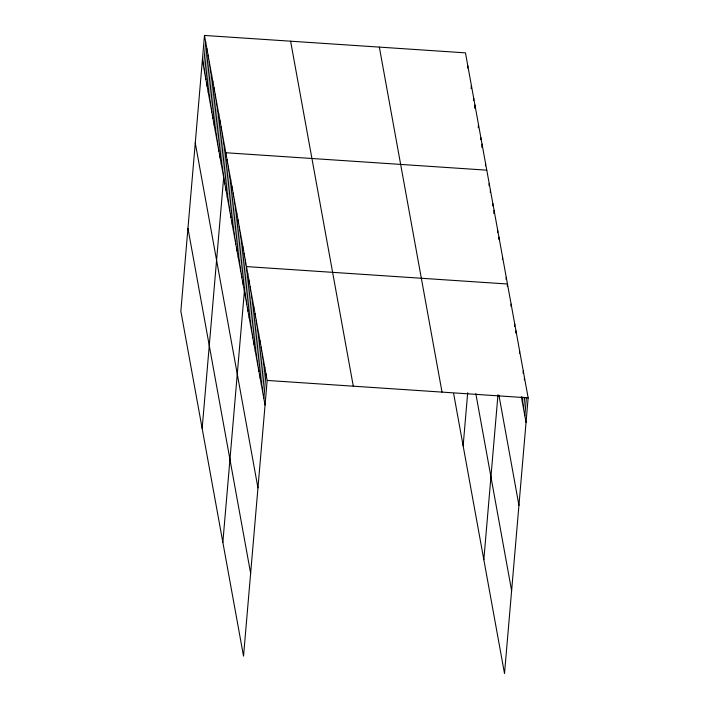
<?xml version="1.0" encoding="UTF-8"?>
<svg xmlns="http://www.w3.org/2000/svg" width="709" height="709" viewBox="0 0 709 709"><rect width="100%" height="100%" fill="white"/><g stroke="black" fill="none" stroke-linecap="round" stroke-linejoin="round"><path stroke-width="1.06" d="M204.484 35.45L180.848 311.154L243.533 656.144L267.169 380.441L204.484 35.45L465.467 52.856L528.152 397.846L504.516 673.55L453.671 393.725M203.554 66.575L205.672 41.964M204.741 73.089L206.851 48.487M205.929 79.612L208.038 55.001M207.108 86.126L209.217 61.515M208.295 92.64L210.405 68.029M209.474 99.163L211.592 74.551M210.662 105.676L212.771 81.065M211.849 112.19L213.958 87.579M213.028 118.713L215.137 94.102M214.215 125.227L216.325 100.616M215.394 131.741L217.503 107.13M216.582 138.255L218.691 113.644M217.769 144.778L219.879 120.167M218.948 151.292L221.057 126.681M220.136 157.806L222.245 133.195M221.314 164.328L223.424 139.717M222.502 170.842L224.611 146.231M202.162 428.449L225.799 152.745L486.782 170.16M224.904 184.056L227.013 159.445M226.118 190.748L228.227 166.136M227.332 197.448L229.441 172.836M228.555 204.148L230.664 179.537M229.769 210.839L231.878 186.228M230.983 217.539L233.093 192.928M232.206 224.239L234.316 199.628M233.421 230.93L235.53 206.319M234.635 237.63L236.744 213.019M235.849 244.33L237.967 219.719M237.072 251.021L239.181 226.41M238.286 257.721L240.395 233.11M239.5 264.413L241.609 239.81M240.723 271.113L242.832 246.502M241.937 277.813L244.047 253.202M243.152 284.504L245.261 259.893M222.848 542.296L246.484 266.593L507.467 284.008L507.281 286.144M245.589 297.904L247.698 273.293M246.803 304.595L248.912 279.984M248.017 311.295L250.126 286.684M249.24 317.995L251.349 293.384M250.454 324.687L252.564 300.075M251.668 331.387L253.778 306.775M252.891 338.078L255.001 313.475M254.106 344.778L256.215 320.167M255.32 351.478L257.429 326.867M256.534 358.169L258.643 333.558M257.757 364.869L259.866 340.258M258.971 371.569L261.08 346.958M260.185 378.26L262.295 353.649M261.408 384.96L263.518 360.349M262.622 391.66L264.732 367.049M263.837 398.352L265.946 373.74M467.656 68.029L467.843 65.893M471.113 88.652L471.388 85.443M473.577 100.616L473.763 98.471M474.667 108.202L474.941 104.994M478.221 127.753L478.495 124.545M480.675 139.717L480.862 137.573M481.774 147.304L482.049 144.087M485.417 165.782L485.603 163.637M463.145 445.855L467.701 392.742M489.033 185.687L489.219 183.551M490.247 192.387L490.433 190.251M492.684 205.778L492.87 203.643M493.81 213.551L494.084 210.334M497.55 232.57L497.736 230.425M498.764 239.261L498.95 237.125M502.415 259.352L502.601 257.216M506.066 279.443L506.253 277.308M483.83 559.702L497.975 394.753M510.932 306.235L511.118 304.09M514.583 326.326L514.769 324.181M515.798 333.017L515.984 330.881M519.449 353.109L519.635 350.973M523.1 373.2L523.286 371.064M522.391 402.366L522.852 397.022M524.314 379.9L524.5 377.755M523.605 409.066L524.616 397.297M524.828 415.766L526.388 397.572M267.169 380.441L528.152 397.846M521.345 396.632L526.043 422.458M498.95 395.303L518.935 505.322M475.81 393.61L511.623 590.694M379.342 47.113L442.026 392.104M290.61 41.193L353.295 386.183M202.375 60.061L265.051 405.052M195.267 142.917L257.952 487.907M187.956 228.289L250.632 573.28"/></g></svg>
